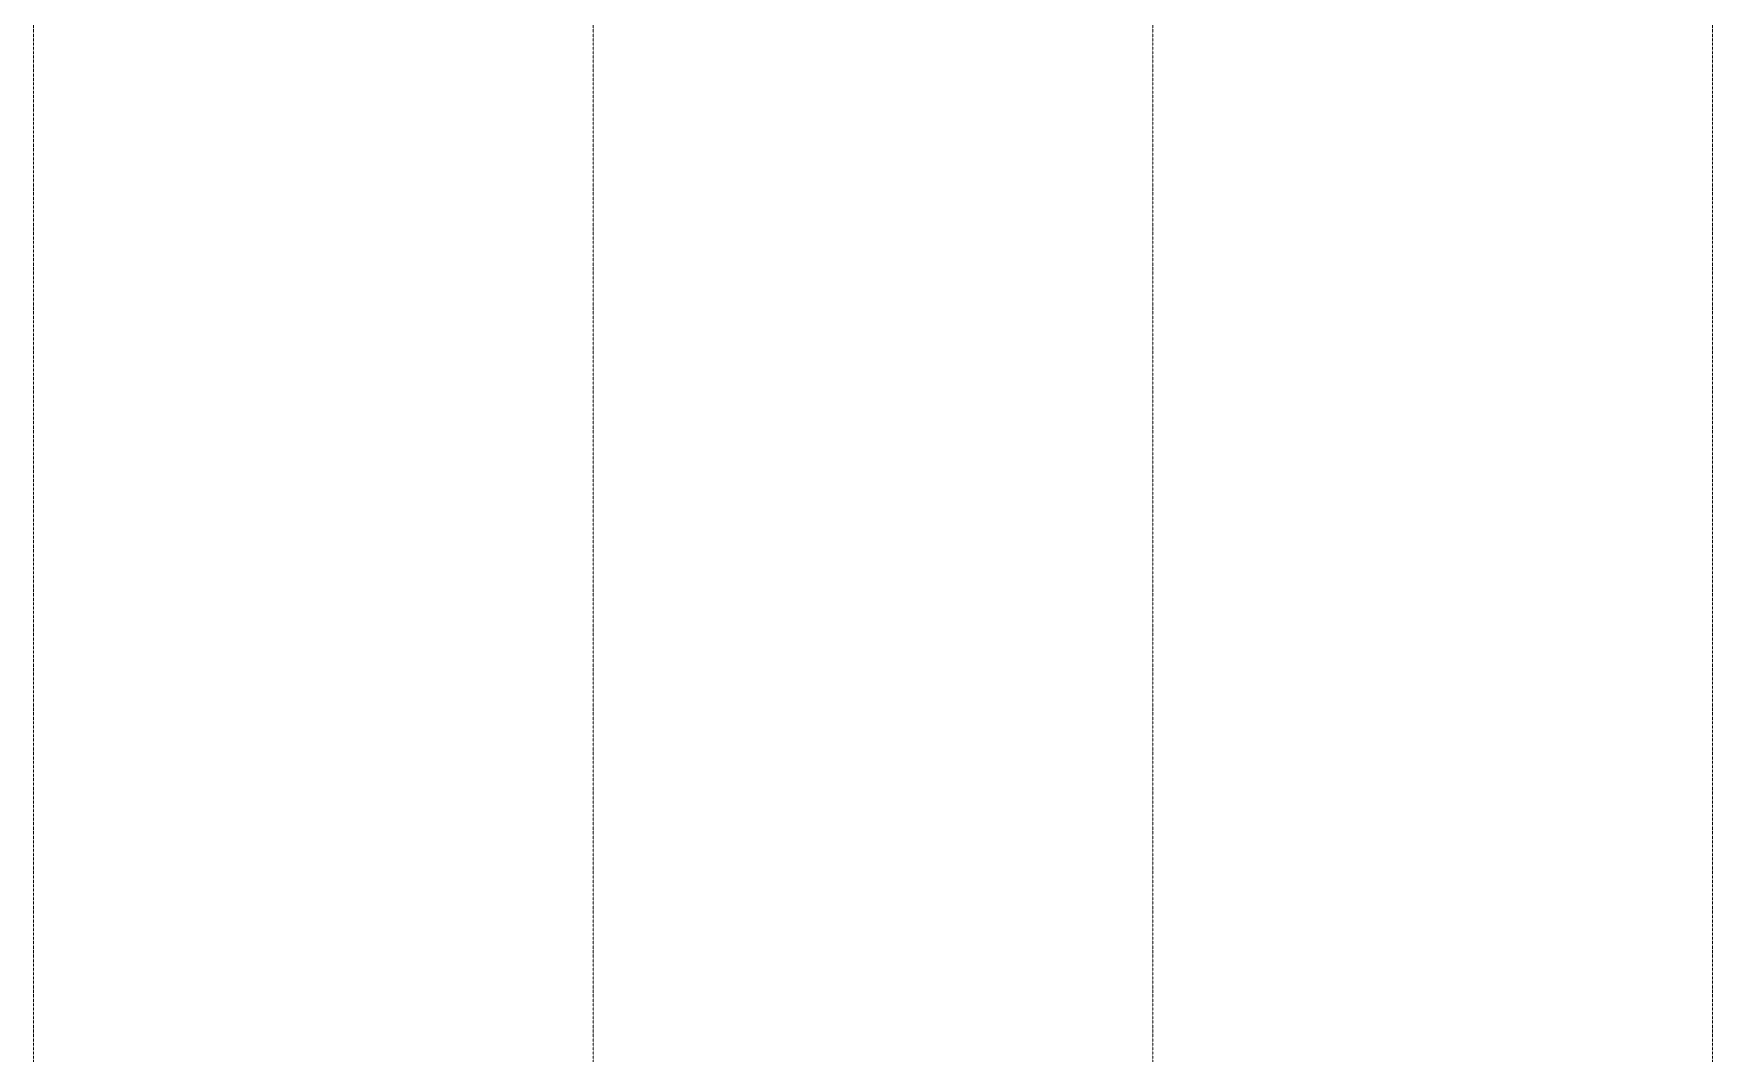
# Model space of a CAD drawing. Extents: x -32000 to 290600, y -29000 to 131250.
# Drawn here: x 60000 to 85200, y 100645 to 115947 of the extents above; entities that cross this region are included whole.
import ezdxf

# ---------------------------------------------------------------- set-up
doc = ezdxf.new("R2010")
doc.units = 0
doc.header["$LTSCALE"] = 10
doc.linetypes.add('H12PL3$0$JJP_三點線', pattern=[0.9, 0.3, -0.15, 0, -0.15, 0, -0.15, 0, -0.15])
doc.linetypes.add('XFM7P30ICA$0$H12PL3$0$JJP_三點線', pattern=[0.9, 0.3, -0.15, 0, -0.15, 0, -0.15, 0, -0.15])
doc.layers.add('H12PL3$0$S-GRID', color=252, linetype='Continuous')
doc.layers.add('XFM7P30ICA$0$H12PL3$0$S-GRID', color=252, linetype='Continuous')

# ---------------------------------------------------------------- blocks, each defined once
blk = doc.blocks.new('H12PL3')
at = {"layer": 'H12PL3$0$S-GRID', "linetype": 'H12PL3$0$JJP_三點線', "lineweight": 0}
for p, q in [((60000, 128250), (60000, -28000)), ((68400, 128250), (68400, -28000)), ((76800, 128250), (76800, -28000)), ((85200, 128250), (85200, -28000))]:
    blk.add_line(p, q, dxfattribs=at)
blk = doc.blocks.new('XFM7P30ICA$0$H12PL3')
at = {"layer": 'XFM7P30ICA$0$H12PL3$0$S-GRID', "linetype": 'XFM7P30ICA$0$H12PL3$0$JJP_三點線', "lineweight": 0}
for p, q in [((60000, 128250), (60000, -28000)), ((68400, 128250), (68400, -28000)), ((76800, 128250), (76800, -28000)), ((85200, 128250), (85200, -28000))]:
    blk.add_line(p, q, dxfattribs=at)
blk = doc.blocks.new('XFM7P30ICA')
blk.add_blockref('XFM7P30ICA$0$H12PL3', (0, 0))

msp = doc.modelspace()

# ---------------------------------------------------------------- block references
for name in ['H12PL3', 'XFM7P30ICA']:
    msp.add_blockref(name, (0, 0))

doc.saveas('drawing.dxf')
